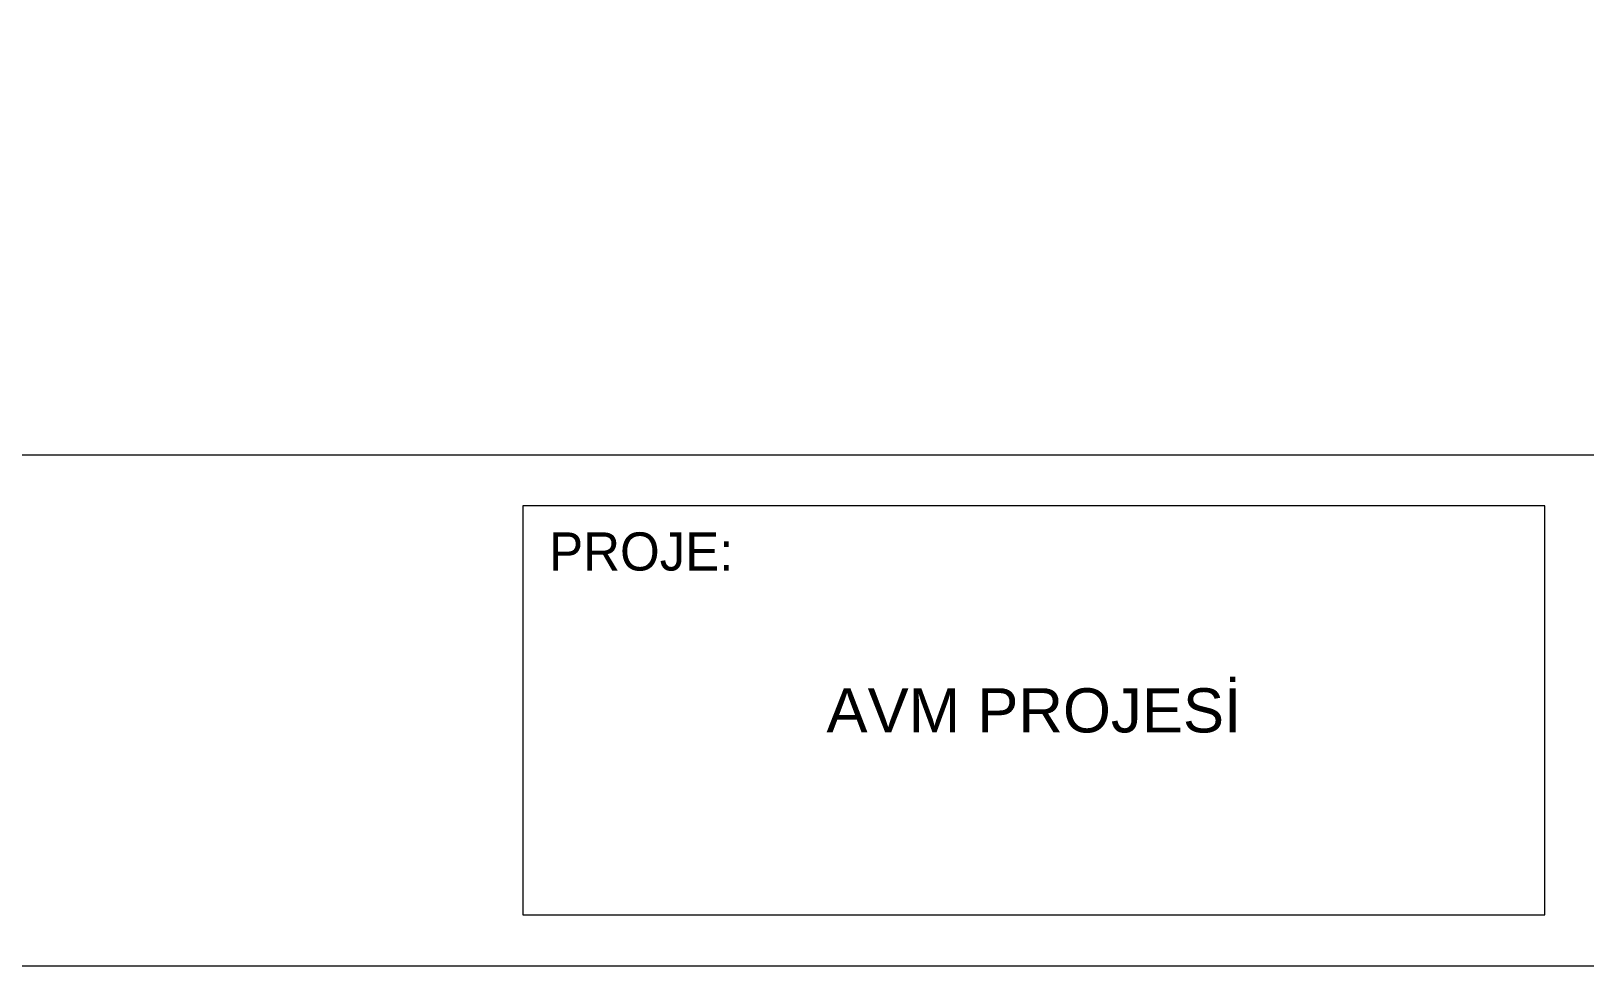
# Model space of a CAD drawing. Header units: millimetres. Extents: x 7998 to 72132, y -12523 to 5591.
# Drawn here: x 65615 to 67135, y -11702 to -10787 of the extents above; entities that cross this region are included whole.
import ezdxf
from ezdxf.enums import TextEntityAlignment as Align

# ---------------------------------------------------------------- set-up
doc = ezdxf.new("R2010")
doc.units = ezdxf.units.MM
doc.layers.add('Xray_Frame', color=7, linetype='Continuous', lineweight=9)
doc.styles.add('arial', font='arial.ttf')
doc.styles.get("Standard").update_dxf_attribs({"font": 'arial.ttf'})

# ---------------------------------------------------------------- blocks, each defined once
blk = doc.blocks.new('*U2041')
at = {"layer": 'Xray_Frame', "linetype": 'Continuous'}
blk.add_line((0, 100), (1252.98, 100), dxfattribs=at)
at = {"layer": 'Xray_Frame', "color": 0}
for points in [[(1252.98, 1152), (0, 1152), (0, 0), (1252.98, 0)], [(922.98, 90), (722.98, 90), (722.98, 10), (922.98, 10)]]:
    blk.add_lwpolyline(points, close=True, dxfattribs=at)
at = {"layer": 'Xray_Frame', "color": 0, "insert": (728.16, 84.82), "char_height": 7.465, "attachment_point": 1}
blk.add_mtext_dynamic_manual_height_columns('{\\fCentury Gothic|b0|i0|c162|p34;PROJE:}', width=128.6171, gutter_width=6.48, heights=[0], dxfattribs=at)
at = {"layer": 'Xray_Frame', "linetype": 'Continuous', "style": 'arial'}
for tag, p in [('NO', (1192.98, 67.5)), ('PROJE', (822.98, 50)), ('TARİH', (1192.98, 22.1))]:
    blk.add_attdef(tag, text='', height=8.64, dxfattribs=at).set_placement(p, align=Align.MIDDLE_CENTER)
blk.add_attdef('PAFTA_001', (1008.25, 45.68), '', height=8.64, dxfattribs=at)

msp = doc.modelspace()

# ---------------------------------------------------------------- block references
at = {"layer": 'Xray_Frame', "linetype": 'Continuous'}
ref = msp.add_blockref('*U2041', (62481.2, -11701.5), dxfattribs=dict(at, xscale=5, yscale=5, zscale=5))
ref.add_attrib('PROJE', 'AVM PROJESİ', dxfattribs={"linetype": 'Continuous', "height": 43.2, "style": 'arial'}).set_placement((66596.1, -11451.5), align=Align.MIDDLE_CENTER)

doc.saveas('drawing.dxf')
